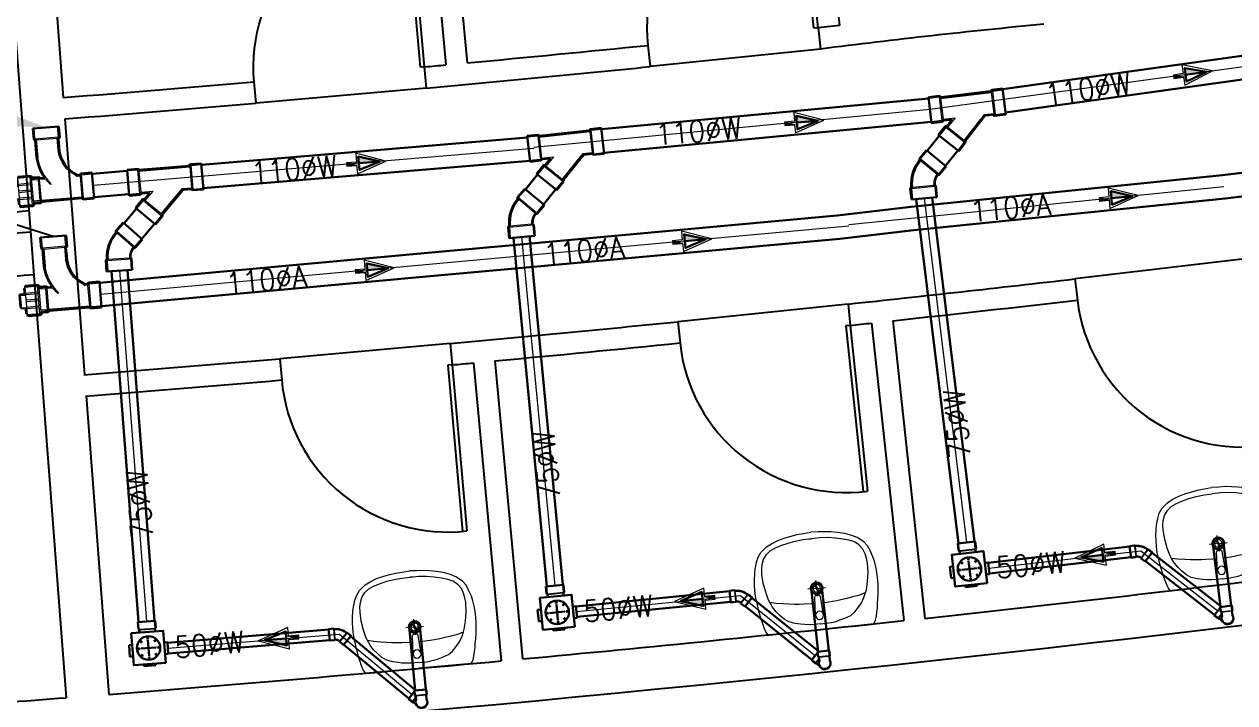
# Model space of a CAD drawing. Header units: metres. Extents: x 159409 to 239023, y 50504 to 95165.
# Drawn here: x 176726 to 177292, y 86713 to 87030 of the extents above; entities that cross this region are included whole.
import ezdxf
from ezdxf import colors
from ezdxf.entities.mleader import LeaderData, LeaderLine
from ezdxf.math import Vec2, Vec3

# ---------------------------------------------------------------- set-up
doc = ezdxf.new("R2010")
doc.units = ezdxf.units.M
doc.header["$MEASUREMENT"] = 0
for name, color, linetype, lineweight in [('RJ- D - TEXT', 7, 'Continuous', 20), ('RJ- DRA- FLOOR TRAP', 8, 'Continuous', 30), ('RJ- DRA-SOIL PIPE', 12, 'Continuous', 30), ('RJ- DRA-WASTE PIPE', 130, 'Continuous', 30)]:
    doc.layers.add(name, color=color, linetype=linetype, lineweight=lineweight)
doc.styles.add('RJ', font='romans.shx')
doc.styles.get("Standard").update_dxf_attribs({"font": 'times.ttf', "height": 18})

# ---------------------------------------------------------------- blocks, each defined once
blk = doc.blocks.new('TRTH')
at = {"color": 42, "ltscale": 8}
for p, q in [((-589.8393, -68.7593), (-589.8393, -67.9795)), ((-589.8193, -68.7593), (-589.8193, -67.9793)), ((-589.8393, -68.7593), (-589.8193, -68.7593)), ((-589.8393, -68.8593), (-589.0393, -68.8593))]:
    blk.add_line(p, q, dxfattribs=at)
blk.add_arc((-589.8193, -68.7593), 0.78, 0, 91.4693, dxfattribs=at)
blk = doc.blocks.new('FLOW')
at = {"ltscale": 75}
blk.add_hatch(color=256, dxfattribs=at).paths.add_polyline_path([(0, 6.15), (0, -0.3), (2.04, -0.3)])
at = {"lineweight": 20, "ltscale": 75}
blk.add_hatch(color=256, dxfattribs=at).paths.add_polyline_path([(-0.61, -1), (0.42, -3.98), (-0.61, -3.98)])
blk.add_lwpolyline([(0, 7.92), (3.11, -1), (0.42, -1), (0.42, -3.98), (-0.42, -3.98), (-0.42, -1), (-3.11, -1), (0, 7.92)], close=True, dxfattribs=at)
at = {"ltscale": 75}
for points in [[(0, 6.15), (-2.04, -0.3), (0, -0.3)], [(0, 6.15), (2.04, -0.3), (0, -0.3)], [(0, 6.15), (0, -0.3)]]:
    blk.add_lwpolyline(points, dxfattribs=at)
at = {"lineweight": 20, "ltscale": 75}
blk.add_lwpolyline([(-0.61, -1), (0.42, -3.98), (-0.61, -3.98), (-0.61, -1)], dxfattribs=at)
blk = doc.blocks.new('Waste 45 angle')
for p, q in [((-2.73, 0), (2.73, 0)), ((2.73, -2.37), (2.73, 0)), ((-2.73, -2.37), (-2.73, 0)), ((-2.73, -2.37), (-2.5, -2.59)), ((2.73, -2.37), (2.5, -2.59)), ((-3.66, -4.62), (-5.34, -6.3)), ((-3.66, -4.62), (-3.34, -4.62)), ((-1.48, -10.15), (-5.34, -6.3)), ((0.2, -8.48), (-1.48, -10.15)), ((0.2, -8.48), (0.2, -8.16))]:
    blk.add_line(p, q)
at = {"color": 8, "lineweight": 0}
for p, q in [((2.5, -2.27), (2.5, 0)), ((-2.5, -2.27), (-2.5, 0)), ((-2.5, -2.27), (2.5, -2.27)), ((-2.5, -2.27), (-2.27, -2.5)), ((-2.27, -2.5), (2.27, -2.5)), ((2.5, -2.27), (2.27, -2.5)), ((-3.57, -4.85), (-5.17, -6.46)), ((-0.03, -8.39), (-3.57, -4.85)), ((-3.57, -4.85), (-3.25, -4.85)), ((-0.03, -8.06), (-3.25, -4.85)), ((-0.03, -8.39), (-1.64, -9.99)), ((-0.03, -8.39), (-0.03, -8.06))]:
    blk.add_line(p, q, dxfattribs=at)
for radius, start, end in [(3.2, 314.0982, 0.9018), (7.75, 314.6269, 0.3739)]:
    blk.add_arc((-5.48, -2.55), radius, start, end, dxfattribs=at)
for radius, start, end in [(2.98, 315.8472, 359.158), (7.98, 315.3136, 359.6873)]:
    blk.add_arc((-5.48, -2.55), radius, start, end)
blk = doc.blocks.new('A$C2EAC5485')
at = {"color": 8, "lineweight": 0}
for p, q in [((10.9, 20.64), (5.07, 13.3)), ((10.98, 19.93), (5.78, 13.38)), ((10.9, 20.64), (7.62, 23.24)), ((10.9, 20.64), (10.98, 19.93)), ((10.98, 19.93), (21.3, 11.75)), ((5.07, 13.3), (1.8, 15.9)), ((4.22, 10.29), (0.06, 9.81)), ((5.29, 0.98), (4.22, 10.29)), ((4.22, 10.29), (4.77, 9.85)), ((4.77, 9.85), (9.54, 10.4)), ((5.73, 1.53), (4.77, 9.85)), ((5.07, 13.3), (5.78, 13.38)), ((9.54, 10.4), (5.78, 13.38)), ((21.3, 11.75), (24.9, 12.16)), ((25.34, 12.72), (24.9, 12.16)), ((25.85, 3.85), (24.9, 12.16)), ((25.34, 12.72), (29.5, 13.2)), ((26.41, 3.41), (25.34, 12.72)), ((5.29, 0.98), (1.13, 0.5)), ((5.29, 0.98), (5.73, 1.53)), ((5.73, 1.53), (25.85, 3.85)), ((26.41, 3.41), (25.85, 3.85)), ((26.41, 3.41), (30.57, 3.88))]:
    blk.add_line(p, q, dxfattribs=at)
at = {"layer": 'RJ- DRA-SOIL PIPE'}
for p, q in [((7.94, 23.64), (1.48, 15.51)), ((11.38, 20.9), (7.94, 23.64)), ((11.38, 20.9), (11.46, 20.2)), ((11.46, 20.2), (21.45, 12.27)), ((4.92, 12.77), (1.48, 15.51)), ((4.36, 10.81), (0, 10.31)), ((1.19, 0), (0, 10.31)), ((4.36, 10.81), (4.92, 10.37)), ((4.92, 12.77), (5.63, 12.86)), ((4.92, 10.37), (8.27, 10.76)), ((8.27, 10.76), (5.63, 12.86)), ((21.45, 12.27), (24.63, 12.64)), ((25.07, 13.19), (24.63, 12.64)), ((25.07, 13.19), (29.44, 13.7)), ((30.62, 3.39), (29.44, 13.7)), ((5.55, 0.5), (1.19, 0)), ((5.55, 0.5), (5.99, 1.06)), ((5.99, 1.06), (25.7, 3.32)), ((26.26, 2.88), (25.7, 3.32)), ((26.26, 2.88), (30.62, 3.39))]:
    blk.add_line(p, q, dxfattribs=at)
blk = doc.blocks.new('Floor trap-3')
at = {"layer": 'RJ- DRA- FLOOR TRAP', "color": 8, "lineweight": 0}
for p, q in [((-3.75, 9.09), (-3.75, 12.5)), ((3.75, 9.09), (3.75, 12.5)), ((-3.75, 9.09), (3.75, 9.09)), ((-3.75, 9.09), (-3.41, 8.75)), ((-3.41, 8.75), (3.41, 8.75)), ((-3.41, 8.75), (-3.41, 7.5)), ((3.75, 9.09), (3.41, 8.75)), ((3.41, 8.75), (3.41, 7.5)), ((-7.5, 1.83), (-9, 1.83)), ((7.5, 1.83), (9, 1.83)), ((-7.5, -3.17), (-9, -3.17)), ((7.5, -3.17), (9, -3.17)), ((-2.5, -7.5), (-2.5, -8.32)), ((2.5, -7.5), (2.5, -8.32))]:
    blk.add_line(p, q, dxfattribs=at)
at = {"layer": 'RJ- DRA- FLOOR TRAP', "color": 11, "lineweight": 30}
for p, q in [((-3.64, 0), (3.64, 0)), ((0, 3.64), (0, -3.64))]:
    blk.add_line(p, q, dxfattribs=at)
at = {"layer": 'RJ- DRA- FLOOR TRAP', "color": 126, "lineweight": 30}
blk.add_lwpolyline([(7.5, -7.5), (7.5, 7.5), (-7.5, 7.5), (-7.5, -7.5)], close=True, dxfattribs=at)
blk.add_circle((0, 0), 5.5, dxfattribs=at)
at = {"layer": 'RJ- DRA- FLOOR TRAP', "lineweight": 30, "extrusion": (0, 0, -1)}
for centre, major_axis, start_param, end_param in [((-4.55, 0), (-0.165, 0.165), 3.141593, 9.424778), ((-3.22, 3.22), (0.165, 0.165), 4.712389, 10.995574), ((0, 4.55), (-0.165, 0.165), 3.141593, 9.424778), ((3.22, 3.22), (-0.165, 0.165), 3.141593, 9.424778), ((4.55, 0), (0.165, 0.165), 4.712389, 10.995574)]:
    blk.add_ellipse(centre, major_axis=major_axis, ratio=1, start_param=start_param, end_param=end_param, dxfattribs=at)
at = {"layer": 'RJ- DRA- FLOOR TRAP', "lineweight": 30}
for centre, major_axis, start_param, end_param in [((-3.22, -3.22), (0.165, -0.165), 4.712389, 10.995574), ((0, -4.55), (-0.165, -0.165), 3.141593, 9.424778), ((3.22, -3.22), (-0.165, -0.165), 3.141593, 9.424778)]:
    blk.add_ellipse(centre, major_axis=major_axis, ratio=1, start_param=start_param, end_param=end_param, dxfattribs=at)
at = {"layer": 'RJ- DRA-WASTE PIPE', "lineweight": 30}
for p, q in [((-4.09, 9.09), (-4.09, 12.5)), ((-4.09, 12.5), (4.09, 12.5)), ((4.09, 9.09), (4.09, 12.5)), ((-4.09, 9.09), (-3.75, 8.75)), ((-3.75, 8.75), (-3.75, 7.5)), ((4.09, 9.09), (3.75, 8.75)), ((3.75, 8.75), (3.75, 7.5)), ((-7.5, 2.05), (-9, 2.05)), ((-9, -3.4), (-9, 2.05)), ((7.5, 2.05), (9, 2.05)), ((9, -3.4), (9, 2.05)), ((-7.5, -3.4), (-9, -3.4)), ((7.5, -3.4), (9, -3.4)), ((-2.73, -7.5), (-2.73, -8.32)), ((-2.73, -8.32), (2.73, -8.32)), ((2.73, -7.5), (2.73, -8.32))]:
    blk.add_line(p, q, dxfattribs=at)
blk = doc.blocks.new('Waste-7')
for p, q in [((-3.9, 5.26), (-2.61, 6.55)), ((-4.28, 5.26), (-5.93, 3.6)), ((-5.93, 3.6), (-2.77, 0.44)), ((-4.28, 5.26), (-3.9, 5.26)), ((-2.77, 2.34), (-2.5, 2.61)), ((-2.77, 2.34), (-2.77, 0)), ((-2.77, 0), (2.77, 0)), ((-2.5, 2.61), (-2.5, 4.44)), ((2.5, 2.61), (2.5, 4.44)), ((2.77, 2.34), (2.5, 2.61)), ((2.77, 2.34), (2.77, 0))]:
    blk.add_line(p, q)
at = {"color": 8, "lineweight": 0}
for p, q in [((-3.79, 4.99), (-2.74, 6.05)), ((-4.17, 4.99), (-5.75, 3.42)), ((-4.17, 4.99), (-2.5, 3.33)), ((-4.17, 4.99), (-3.79, 4.99)), ((-3.79, 4.99), (-2.5, 3.71)), ((-2.5, 2.23), (-2.23, 2.5)), ((-2.5, 2.23), (2.5, 2.23)), ((-2.5, 2.23), (-2.5, 0)), ((-2.23, 2.5), (-2.23, 4.5)), ((-2.23, 2.5), (2.23, 2.5)), ((2.23, 2.5), (2.23, 4.5)), ((2.5, 2.23), (2.23, 2.5)), ((2.5, 2.23), (2.5, 0))]:
    blk.add_line(p, q, dxfattribs=at)
blk.add_arc((0, 5.63), 2.77, 334.5854, 205.4146)
blk.add_arc((0, 5.63), 2.5, 333.2345, 206.7655, dxfattribs=at)
blk = doc.blocks.new('$@$_rakovina4')
at = {"lineweight": 13}
for p, q in [((-274.3, -56.2), (-279, -77)), ((-268.5, -36.5), (-274.3, -56.2)), ((-258, -20), (-268.5, -36.5)), ((-258, -20), (0, -20)), ((258, -20), (0, -20)), ((258, -20), (268.5, -36.5)), ((268.5, -36.5), (274.3, -56.2)), ((274.3, -56.2), (279, -77)), ((-286.9, -116.6), (-290.9, -139.4)), ((-283.5, -95), (-286.9, -116.6)), ((-279, -77), (-283.5, -95)), ((-19.7, -89), (-13.7, -180.2)), ((19.7, -89), (13.7, -180.2)), ((279, -77), (283.5, -95)), ((283.5, -95), (286.9, -116.6)), ((286.9, -116.6), (290.9, -139.4)), ((-294.6, -163.4), (-297, -184.9)), ((-290.9, -139.4), (-294.6, -163.4)), ((290.9, -139.4), (294.6, -163.4)), ((294.6, -163.4), (297, -184.9)), ((-297, -184.9), (-300, -211.9)), ((-300, -211.9), (-300, -241.9)), ((0, -220.9), (-43, -220.9)), ((-13.7, -180.2), (-11.9, -183.6)), ((-11.9, -183.6), (-9, -185.2)), ((-9, -185.2), (-2.9, -187.3)), ((-2.9, -187.3), (0, -187.3)), ((0, -220.9), (0, -182.3)), ((2.9, -187.3), (0, -187.3)), ((0, -220.9), (0, -259.5)), ((0, -220.9), (43, -220.9)), ((9, -185.2), (2.9, -187.3)), ((11.9, -183.6), (9, -185.2)), ((13.7, -180.2), (11.9, -183.6)), ((297, -184.9), (300, -211.9)), ((300, -211.9), (300, -241.9)), ((-300, -241.9), (-299, -269.2)), ((-299, -269.2), (-297, -295.6)), ((299, -269.2), (297, -295.6)), ((300, -241.9), (299, -269.2)), ((-297, -295.6), (-292.5, -322.9)), ((-292.5, -322.9), (-288, -345.3)), ((-288, -345.3), (-277.5, -376.8)), ((288, -345.3), (277.5, -376.8)), ((292.5, -322.9), (288, -345.3)), ((297, -295.6), (292.5, -322.9)), ((-277.5, -376.8), (-267, -400.8)), ((-267, -400.8), (-252, -422.6)), ((267, -400.8), (252, -422.6)), ((277.5, -376.8), (267, -400.8)), ((-252, -422.6), (-222.1, -446.9)), ((-222.1, -446.9), (-196.5, -459.3)), ((-196.5, -459.3), (-163.5, -472.8)), ((196.5, -459.3), (163.5, -472.8)), ((222.1, -446.9), (196.5, -459.3)), ((252, -422.6), (222.1, -446.9)), ((-163.5, -472.8), (-127, -481.3)), ((-127, -481.3), (-97.5, -486.3)), ((-97.5, -486.3), (-69, -490.8)), ((-69, -490.8), (-36.1, -492.9)), ((-36.1, -492.9), (0, -495.3)), ((36.1, -492.9), (0, -495.3)), ((69, -490.8), (36.1, -492.9)), ((97.5, -486.3), (69, -490.8)), ((127, -481.3), (97.5, -486.3)), ((163.5, -472.8), (127, -481.3))]:
    blk.add_line(p, q, dxfattribs=at)
at = {"lineweight": 5}
for p, q in [((-96, -56), (-121.5, -62)), ((-76.5, -51.5), (-96, -56)), ((-52.5, -48.5), (-76.5, -51.5)), ((-28.5, -47), (-52.5, -48.5)), ((0, -47), (-28.5, -47)), ((0, -47), (28.5, -47)), ((28.5, -47), (52.5, -48.5)), ((52.5, -48.5), (76.5, -51.5)), ((76.5, -51.5), (96, -56)), ((96, -56), (121.5, -62)), ((-192, -108.5), (-208.5, -127.9)), ((-172.5, -87.5), (-192, -108.5)), ((-151.5, -72.5), (-172.5, -87.5)), ((-121.5, -62), (-151.5, -72.5)), ((121.5, -62), (151.5, -72.5)), ((151.5, -72.5), (172.5, -87.5)), ((172.5, -87.5), (192, -108.5)), ((192, -108.5), (208.5, -127.9)), ((-233.9, -176.1), (-239.2, -188.5)), ((-223.5, -151.9), (-233.9, -176.1)), ((-205.5, -168.4), (-233.9, -176.1)), ((-233.9, -176.1), (-233.9, -176.1)), ((-208.5, -127.9), (-223.5, -151.9)), ((-171, -162.4), (-205.5, -168.4)), ((-143, -158.4), (-171, -162.4)), ((-117, -154.9), (-143, -158.4)), ((-91, -152.2), (-117, -154.9)), ((-69, -150.4), (-91, -152.2)), ((-33.7, -148.3), (-69, -150.4)), ((-15.9, -147.9), (-33.7, -148.3)), ((15.9, -147.9), (33.7, -148.3)), ((33.7, -148.3), (69, -150.4)), ((69, -150.4), (91, -152.2)), ((91, -152.2), (117, -154.9)), ((117, -154.9), (143, -158.4)), ((143, -158.4), (171, -162.4)), ((171, -162.4), (205.5, -168.4)), ((205.5, -168.4), (233.9, -176.1)), ((208.5, -127.9), (223.5, -151.9)), ((223.5, -151.9), (233.9, -176.1)), ((233.9, -176.1), (239.2, -188.5)), ((233.9, -176.1), (233.9, -176.1)), ((-249, -227.6), (-256.1, -272.5)), ((-239.2, -188.5), (-249, -227.6)), ((239.2, -188.5), (249, -227.6)), ((249, -227.6), (256.1, -272.5)), ((-256.1, -272.5), (-258, -316.9)), ((256.1, -272.5), (258, -316.9)), ((-258, -316.9), (-256.5, -340.9)), ((-256.5, -340.9), (-252, -363.3)), ((256.5, -340.9), (252, -363.3)), ((258, -316.9), (256.5, -340.9)), ((-252, -363.3), (-243, -387.3)), ((-243, -387.3), (-226.1, -410.4)), ((-226.1, -410.4), (-205.5, -426.3)), ((226.1, -410.4), (205.5, -426.3)), ((243, -387.3), (226.1, -410.4)), ((252, -363.3), (243, -387.3)), ((-205.5, -426.3), (-181.5, -436.8)), ((-181.5, -436.8), (-151.5, -445.8)), ((-151.5, -445.8), (-115.5, -454.8)), ((-115.5, -454.8), (-79.5, -460.8)), ((-79.5, -460.8), (-40.5, -463.8)), ((-40.5, -463.8), (-13.5, -463.8)), ((-13.5, -463.8), (0, -463.8)), ((13.5, -463.8), (0, -463.8)), ((40.5, -463.8), (13.5, -463.8)), ((79.5, -460.8), (40.5, -463.8)), ((115.5, -454.8), (79.5, -460.8)), ((151.5, -445.8), (115.5, -454.8)), ((181.5, -436.8), (151.5, -445.8)), ((205.5, -426.3), (181.5, -436.8))]:
    blk.add_line(p, q, dxfattribs=at)
at = {"lineweight": 13}
blk.add_circle((0, -89), 19.7, dxfattribs=at)
at = {"lineweight": 5}
for radius in [26.2, 18.7]:
    blk.add_circle((0, -220.9), radius, dxfattribs=at)
blk = doc.blocks.new('A$C21200D90')
at = {"color": 8, "lineweight": 0}
for p, q in [((10.27, 26.9), (9.78, 31.05)), ((19.58, 28), (19.09, 32.16)), ((19.58, 28), (10.27, 26.9)), ((10.27, 26.9), (10.83, 26.46)), ((19.14, 27.45), (10.83, 26.46)), ((11.4, 21.7), (10.83, 26.46)), ((19.58, 28), (19.14, 27.45)), ((19.14, 27.45), (19.97, 20.52)), ((4.22, 10.29), (0.06, 9.81)), ((5.29, 0.98), (4.22, 10.29)), ((4.22, 10.29), (4.77, 9.85)), ((4.77, 9.85), (5.93, 9.98)), ((5.73, 1.53), (4.77, 9.85)), ((6.6, 10.56), (5.93, 9.98)), ((18.59, 11.44), (21, 11.72)), ((21.45, 12.27), (21, 11.72)), ((21.96, 3.4), (21, 11.72)), ((21.45, 12.27), (24.06, 12.57)), ((21.5, 11.77), (24.11, 12.07)), ((22.46, 3.46), (21.5, 11.77)), ((24.55, 13.38), (24.04, 12.73)), ((25.16, 3.01), (24.04, 12.73)), ((24.55, 13.38), (29.41, 13.93)), ((25.81, 2.5), (24.55, 13.38)), ((24.83, 11), (29.68, 11.56)), ((24.89, 10.42), (29.75, 10.97)), ((30.66, 3.06), (29.41, 13.93)), ((29.47, 13.41), (30, 12.99)), ((29.53, 12.89), (30.06, 12.47)), ((29.59, 12.36), (30.12, 11.94)), ((29.65, 11.84), (30.18, 11.42)), ((29.71, 11.31), (30.24, 10.9)), ((29.78, 10.75), (31.88, 10.99)), ((32.23, 11.56), (31.88, 10.99)), ((32.46, 5.96), (31.88, 10.99)), ((17.37, 9.25), (16.77, 9.05)), ((25.14, 8.26), (30, 8.82)), ((25.21, 7.68), (30.07, 8.23)), ((25.46, 5.46), (30.32, 6.01)), ((25.53, 4.87), (30.39, 5.43)), ((30.42, 5.15), (30.84, 5.68)), ((30.48, 4.63), (30.9, 5.16)), ((5.29, 0.98), (1.13, 0.5)), ((5.29, 0.98), (5.73, 1.53)), ((5.73, 1.53), (21.96, 3.4)), ((22.52, 2.96), (21.96, 3.4)), ((22.46, 3.46), (25.07, 3.76)), ((22.52, 2.96), (25.13, 3.26)), ((25.81, 2.5), (25.16, 3.01)), ((25.81, 2.5), (30.66, 3.06)), ((30.54, 4.1), (30.96, 4.63)), ((30.6, 3.58), (31.02, 4.11)), ((30.66, 3.06), (31.08, 3.58)), ((30.66, 3.06), (31.08, 3.58))]:
    blk.add_line(p, q, dxfattribs=at)
for centre, radius, start, end in [((-1.34, 20.59), 12.79, 308.3725, 4.9669), ((0.64, 19.72), 19.35, 326.512, 2.3427), ((1.13, 19.78), 19.35, 327.0182, 334.4497)]:
    blk.add_arc(centre, radius, start, end, dxfattribs=at)
at = {"layer": 'RJ- DRA-SOIL PIPE', "color": 6}
for p, q in [((19.59, 32.22), (9.28, 30.99)), ((9.8, 26.63), (9.28, 30.99)), ((20.11, 27.86), (19.59, 32.22)), ((9.8, 26.63), (10.36, 26.19)), ((10.76, 22.84), (10.36, 26.19)), ((20.11, 27.86), (19.67, 27.3)), ((19.67, 27.3), (20.47, 20.57)), ((24.25, 13.93), (29.34, 14.52)), ((29.41, 13.93), (29.34, 14.52)), ((4.36, 10.81), (0, 10.31)), ((1.19, 0), (0, 10.31)), ((4.36, 10.81), (4.92, 10.37)), ((4.92, 10.37), (5.84, 10.48)), ((18.84, 11.97), (20.74, 12.19)), ((21.18, 12.75), (20.74, 12.19)), ((21.18, 12.75), (23.52, 13.02)), ((24.25, 13.93), (23.52, 13.02)), ((29.41, 13.93), (29.94, 13.51)), ((30.24, 10.9), (29.94, 13.51)), ((30.19, 11.32), (32.23, 11.56)), ((32.81, 6.53), (32.23, 11.56)), ((30.36, 5.72), (32.46, 5.96)), ((31.08, 3.58), (30.83, 5.77)), ((32.81, 6.53), (32.46, 5.96)), ((5.55, 0.5), (1.19, 0)), ((5.55, 0.5), (5.99, 1.06)), ((5.99, 1.06), (21.81, 2.88)), ((22.37, 2.44), (21.81, 2.88)), ((22.37, 2.44), (24.61, 2.69)), ((25.63, 1.89), (24.61, 2.69)), ((25.63, 1.89), (30.73, 2.47)), ((30.73, 2.47), (30.66, 3.06))]:
    blk.add_line(p, q, dxfattribs=at)
for centre, radius, start, end in [((-1.62, 20.6), 12.58, 306.3987, 10.2624), ((1.13, 19.78), 19.35, 336.1892, 2.3427)]:
    blk.add_arc(centre, radius, start, end, dxfattribs=at)

msp = doc.modelspace()

# ---------------------------------------------------------------- linework, layer by layer
at = {"color": 0, "ltscale": 10}
for p, q in [((176690.778, 87432.894), (176745.712, 86714.993)), ((177092.147, 87168.607), (177107.183, 87029.417)), ((176910.181, 87150.389), (176923.151, 87010.991)), ((176920.138, 87151.315), (176933.108, 87011.917)), ((176733.608, 87135.311), (176744.289, 86995.719)), ((177107.183, 87029.417), (177097.241, 87028.346)), ((177097.241, 87028.346), (177098.311, 87018.404)), ((177017.665, 87020.109), (177018.735, 87010.166)), ((176914.12, 87000.115), (176913.205, 87010.073)), ((176834.432, 86993.055), (176833.581, 87003.019)), ((176745.052, 86985.748), (176754.208, 86866.098)), ((177217.261, 86910.897), (177218.48, 86900.961)), ((177111.201, 86899.102), (177112.273, 86889.155)), ((177031.626, 86890.857), (177032.698, 86880.915)), ((177122.219, 86890.226), (177137.256, 86751.035)), ((177132.161, 86891.3), (177147.198, 86752.109)), ((176925.229, 86880.63), (176926.16, 86870.662)), ((176845.54, 86873.567), (176846.477, 86863.547)), ((176936.121, 86871.593), (176949.091, 86732.194)), ((176946.078, 86872.519), (176959.048, 86733.12)), ((176754.971, 86856.127), (176765.653, 86716.535))]:
    msp.add_line(p, q, dxfattribs=at)
at = {"color": 2, "ltscale": 10}
msp.add_line((176739.61, 86930.74), (176268.786, 87079.181), dxfattribs=at)
at = {"color": 0, "ltscale": 10}
for centre, radius, start, end in [((175773.022, 99426.332), 12768.5, 274.1093344, 284.7550704), ((177533.919, 83572.552), 3473.28, 95.471023, 97.204852), ((175773.022, 99426.332), 12468.5, 275.3385991, 275.7289784), ((175773.022, 99426.332), 12468.5, 275.2467494, 275.2926466), ((175773.022, 99426.332), 12478.5, 275.2467494, 275.7293099), ((175773.022, 99426.332), 12468.5, 274.4677349, 274.8794241), ((175773.022, 99426.332), 12478.5, 274.4676612, 274.8794241), ((175773.022, 99426.332), 12598.5, 276.0973066, 276.5826261), ((175773.022, 99426.332), 12608.5, 276.1882511, 276.5829507), ((175773.022, 99426.332), 12598.5, 275.2473674, 275.7334769), ((175773.022, 99426.332), 12608.5, 276.0973481, 276.142809), ((175773.022, 99426.332), 12608.5, 275.3383439, 275.7338069), ((175773.022, 99426.332), 12598.5, 274.4657156, 274.8835366), ((175773.022, 99426.332), 12608.5, 275.2474408, 275.2929018), ((175773.022, 99426.332), 12608.5, 274.4657156, 274.8838986), ((175773.022, 99426.332), 12748.5, 276.1880016, 276.9929657), ((175773.022, 99426.332), 12748.5, 275.3380944, 276.1430585), ((175773.022, 99426.332), 12748.5, 274.4657156, 275.2931513), ((175773.022, 99426.332), 12748.5, 274.1093344, 274.3758293)]:
    msp.add_arc(centre, radius, start, end, dxfattribs=at)
at = {"color": 0, "ltscale": 8}
for radius, start in [(12520, 273.7082159), (12530, 272.945535), (12550, 273.7081064)]:
    msp.add_arc((175773.022, 99426.332), radius, start, 274.3758298, dxfattribs=at)
at = {"layer": 'RJ- DRA-SOIL PIPE', "color": 6}
for p, q in [((177320.813, 86963.669), (177286.24, 86959.398)), ((177322.139, 86952.749), (177287.588, 86948.479)), ((177140.695, 86944.595), (177106.087, 86940.578)), ((177141.909, 86933.662), (177107.332, 86929.646)), ((176954.547, 86926.716), (176919.855, 86923.543)), ((176955.614, 86915.768), (176920.922, 86912.595))]:
    msp.add_line(p, q, dxfattribs=at)
for points in [[(177334.385, 87020.631), (177183.532, 86999.701)], [(177335.784, 87009.699), (177184.799, 86988.773)], [(177148.979, 86995.241), (176995.912, 86980.853)], [(177150.246, 86984.311), (176997.101, 86969.916)], [(176961.281, 86977.078), (176808.872, 86964.309)], [(177148.276, 86970.838), (177153.865, 86977.828)], [(177156.786, 86963.833), (177162.504, 86970.984)], [(176962.47, 86966.139), (176809.771, 86953.346)], [(176774.138, 86961.4), (176757.762, 86960.028)], [(177286.24, 86959.398), (177140.695, 86944.595)], [(176780.029, 86950.855), (176779.979, 86950.85)], [(176780.029, 86950.855), (176779.979, 86950.85)], [(176775.075, 86950.44), (176758.707, 86949.068)], [(177287.588, 86948.479), (177141.909, 86933.662)], [(176772.706, 86936.954), (176778.504, 86943.773)], [(177106.087, 86940.578), (176954.547, 86926.716)], [(176781.001, 86929.695), (176786.933, 86936.671)], [(177107.332, 86929.646), (176955.614, 86915.768)], [(176919.855, 86923.543), (176761.243, 86909.034)], [(176920.922, 86912.595), (176762.189, 86898.075)], [(176761.552, 86898.017), (176751.834, 86897.128)]]:
    msp.add_lwpolyline(points, dxfattribs=at)
at = {"layer": 'RJ- DRA-SOIL PIPE', "color": 8, "lineweight": 9}
for points in [[(177335.056, 87015.392), (177149.579, 86990.064)], [(177149.573, 86990.063), (176964.363, 86972.363)], [(176964.458, 86971.824), (176758.235, 86954.548)], [(177286.914, 86953.938), (177111.511, 86936.098)], [(177244.228, 86949.625), (177234.335, 86948.72)], [(177111.611, 86935.561), (176761.716, 86903.555)], [(177044.764, 86929.446), (177034.871, 86928.541)], [(176896.331, 86915.868), (176886.438, 86914.963)]]:
    msp.add_lwpolyline(points, dxfattribs=at)
at = {"layer": 'RJ- DRA-SOIL PIPE'}
for points in [[(177177.071, 86986.516), (177177.021, 86986.513)], [(176992.363, 86969.229), (176992.312, 86969.223)], [(176803.953, 86963.86), (176803.902, 86963.855)], [(176960.398, 86952.735), (176966.036, 86959.685)], [(176804.865, 86952.973), (176804.814, 86952.969)], [(176968.858, 86945.669), (176974.627, 86952.78)], [(177144.175, 86933.827), (177144.124, 86933.822)], [(176950.627, 86915.349), (176950.576, 86915.345)]]:
    msp.add_lwpolyline(points, dxfattribs=at)
at = {"layer": 'RJ- DRA-WASTE PIPE', "color": 6, "linetype": 'Continuous'}
for p, q in [((177143.084, 86948.239), (177162.895, 86787.215)), ((177150.551, 86948.963), (177170.35, 86788.039)), ((176954.845, 86930.157), (176970.45, 86767.044)), ((176962.301, 86930.969), (176977.916, 86767.752)), ((176766.903, 86914.526), (176779.464, 86750.419)), ((176774.386, 86915.025), (176786.941, 86750.991))]:
    msp.add_line(p, q, dxfattribs=at)
at = {"layer": 'RJ- DRA-WASTE PIPE', "color": 8, "lineweight": 9}
for p, q in [((177146.818, 86948.601), (177166.62, 86787.651)), ((176958.573, 86930.563), (176974.183, 86767.398)), ((176770.645, 86914.776), (176783.203, 86750.705)), ((177177.011, 86775.639), (177248.058, 86783.731)), ((177248.058, 86783.731), (177284.173, 86755.64)), ((176984.25, 86755.245), (177060.964, 86762.741)), ((177060.964, 86762.741), (177095.929, 86734.635)), ((176793.196, 86738.178), (176873.4, 86744.791)), ((176873.4, 86744.791), (176907.457, 86716.556))]:
    msp.add_line(p, q, dxfattribs=at)
at = {"layer": 'RJ- DRA-WASTE PIPE', "linetype": 'Continuous'}
for p, q in [((177176.735, 86778.124), (177242.908, 86785.66)), ((177253.337, 86782.792), (177285.708, 86757.613)), ((177177.288, 86773.154), (177243.528, 86780.699)), ((177250.267, 86778.845), (177282.639, 86753.667)), ((176984.014, 86757.734), (177055.845, 86764.753)), ((176984.486, 86752.756), (177056.385, 86759.782)), ((177066.227, 86761.718), (177097.495, 86736.584)), ((177063.094, 86757.821), (177094.362, 86732.687)), ((176793.005, 86740.671), (176868.388, 86746.886)), ((176793.387, 86735.686), (176868.854, 86741.908)), ((176878.689, 86743.654), (176909.053, 86718.481)), ((176875.498, 86739.805), (176905.862, 86714.632))]:
    msp.add_line(p, q, dxfattribs=at)
at = {"layer": 'RJ- DRA-WASTE PIPE'}
for p, q in [((177285.435, 86757.458), (177281.888, 86785.839)), ((177290.397, 86758.078), (177286.89, 86786.136)), ((177097.219, 86736.433), (177094.127, 86764.867)), ((177102.19, 86736.974), (177099.133, 86765.084)), ((176908.775, 86718.334), (176906.113, 86746.812)), ((176913.753, 86718.8), (176911.122, 86746.953))]:
    msp.add_line(p, q, dxfattribs=at)
for centre in [(177284.319, 86787.162), (177096.579, 86766.151), (176908.585, 86748.059)]:
    msp.add_circle(centre, 2.768, dxfattribs=at)
at = {"layer": 'RJ- DRA-WASTE PIPE', "color": 8, "lineweight": 0}
for centre in [(177284.319, 86787.162), (177096.579, 86766.151), (176908.585, 86748.059)]:
    msp.add_circle(centre, 2.5, dxfattribs=at)
at = {"layer": 'RJ- DRA-WASTE PIPE'}
for centre, start, end in [((177283.079, 86787.007), 7.12394, 187.12394), ((177285.56, 86787.317), 187.12394, 7.12394), ((177095.336, 86766.016), 6.20709, 186.20709), ((177097.822, 86766.286), 186.20709, 6.20709), ((176907.34, 86747.942), 5.33976, 185.33976), ((176909.829, 86748.175), 185.33976, 5.33976)]:
    msp.add_arc(centre, 1.25, start, end, dxfattribs=at)

# ---------------------------------------------------------------- block references
at = {"color": 4}
for p, xscale, yscale, zscale, rotation in [((117718.955, 87800.83), -99.99999999999994, 99.99999999999996, 99.99999999999996, 5.90377377179558), ((117552.643, 88653.968), -99.99999999999994, 99.99999999999996, 99.99999999999996, 5.062817191725717), ((119532.568, 73142.63), 99.99999999999994, 99.99999999999994, 99.99999999999994, 186.7566122292023), ((119151.011, 73970.974), 99.99999999999994, 99.99999999999994, 99.99999999999994, 185.9153917286281), ((118779.644, 74813.689), 99.99999999999996, 99.99999999999996, 99.99999999999996, 185.0654519789918)]:
    msp.add_blockref('TRTH', p, dxfattribs=dict(at, xscale=xscale, yscale=yscale, zscale=zscale, rotation=rotation))
at = {"color": 1, "ltscale": 10, "xscale": -1.175640000000001, "yscale": 1.175640000000001, "zscale": 1.175640000000001}
for p, rotation in [((177147.549, 86995.547), 193.1742585074522), ((176959.847, 86977.449), 192.7655872809248)]:
    msp.add_blockref('A$C2EAC5485', p, dxfattribs=dict(at, rotation=rotation))
at = {"color": 6, "ltscale": 10}
for name, p, xscale, yscale, zscale, rotation in [('A$C21200D90', (176760.122, 86948.757), -1.173700000000001, 1.1737, 1.1737, 11.4915482806001), ('A$C2EAC5485', (176772.725, 86961.674), -1.175640000000001, 1.175640000000001, 1.175640000000001, 191.4465698695594), ('A$C21200D90', (176763.603, 86897.762), -1.173700000000002, 1.1737, 1.1737, 11.4915482806001)]:
    msp.add_blockref(name, p, dxfattribs=dict(at, xscale=xscale, yscale=yscale, zscale=zscale, rotation=rotation))
at = {"lineweight": 0, "zscale": 0.09614}
for p, xscale, yscale, rotation in [((177286.874, 86766.078), -0.09614, 0.09613999999999999, 186.9028244025194), ((177098.796, 86745.029), -0.09613999999999999, 0.09614, 185.9859741915761), ((176910.481, 86726.906), -0.09613999999999999, 0.09614, 185.1186414286376)]:
    msp.add_blockref('$@$_rakovina4', p, dxfattribs=dict(at, xscale=xscale, yscale=yscale, rotation=rotation))
at = {"layer": 'RJ- DRA- FLOOR TRAP'}
for p, rotation in [((177168.002, 86775.227), 6.346193819409143), ((176975.238, 86754.942), 5.41628975985116), ((176784.165, 86738.242), 4.376969508662746)]:
    msp.add_blockref('Floor trap-3', p, dxfattribs=dict(at, rotation=rotation))
at = {"layer": 'RJ- DRA-SOIL PIPE'}
for name, p, xscale, yscale, zscale, rotation in [('FLOW', (177269.525, 87006.453), -1.54, 1.54, 1.54, 278.0805735376721), ('FLOW', (177087.74, 86984.084), -1.54, 1.54, 1.54, 274.7888182667521), ('FLOW', (176882.946, 86964.996), -1.54, 1.54, 1.54, 274.7888182667521), ('Waste 45 angle', (177146.818, 86948.601), 2.199999999979478, 2.199999999979478, 2.199999999979478, 185.5393510428129), ('Waste 45 angle', (176958.781, 86930.509), 2.199999999979477, 2.199999999979477, 2.199999999979477, 185.1306798162854), ('FLOW', (177234.795, 86948.762), -1.54, 1.54, 1.54, 275.2264770332729), ('FLOW', (177035.331, 86928.583), -1.54, 1.54, 1.54, 275.2264770332729), ('FLOW', (176886.898, 86915.005), -1.54, 1.54, 1.54, 275.2264770332729)]:
    msp.add_blockref(name, p, dxfattribs=dict(at, xscale=xscale, yscale=yscale, zscale=zscale, rotation=rotation))
at = {"layer": 'RJ- DRA-SOIL PIPE', "color": 6, "xscale": 2.199999999979475, "yscale": 2.199999999979475, "zscale": 2.199999999979475, "rotation": 183.81166240492}
msp.add_blockref('Waste 45 angle', (176770.578, 86914.771), dxfattribs=at)
at = {"layer": 'RJ- DRA-WASTE PIPE', "linetype": 'Continuous', "yscale": 1.6, "zscale": 1.6}
for p, xscale, rotation in [((177229.841, 86781.742), -1.6, 96.49762141977536), ((177042.703, 86761.158), -1.600000000000001, 95.58077120883209), ((176848.1, 86742.705), -1.6, 94.71343844589353)]:
    msp.add_blockref('FLOW', p, dxfattribs=dict(at, xscale=xscale, rotation=rotation))
at = {"layer": 'RJ- DRA-WASTE PIPE', "xscale": -1}
for name, p, rotation in [('Waste 45 angle', (177251.802, 86780.819), 232.1239383233111), ('Waste 45 angle', (177064.66, 86759.769), 231.2070881123679), ('Waste-7', (177287.916, 86757.768), 187.1239383233894), ('Waste 45 angle', (176877.127, 86741.77), 230.3397553494293), ('Waste-7', (177099.705, 86736.703), 186.2070881124461), ('Waste-7', (176911.264, 86718.567), 185.3397553495075)]:
    msp.add_blockref(name, p, dxfattribs=dict(at, rotation=rotation))

# ---------------------------------------------------------------- texts
at = {"layer": 'RJ- D - TEXT', "lineweight": 20, "style": 'RJ', "width": 0.9}
for s, rotation, p in [('110%%CW', 8.08057, (177204.219, 86991.91)), ('110%%CW', 4.78882, (177021.707, 86973.315)), ('110%%CW', 4.78882, (176832.659, 86955.545)), ('110%%CA', 5.22648, (177168.847, 86937.488)), ('110%%CA', 5.22648, (176969.382, 86917.309)), ('110%%CA', 5.22648, (176820.949, 86903.732)), ('75%%CW', 95.30384, (177168.561, 86827.444)), ('75%%CW', 95.30384, (176976.729, 86807.97)), ('75%%CW', 95.30384, (176786.356, 86789.757)), ('50%%CW', 5.22648, (177180.931, 86770.746)), ('50%%CW', 5.22648, (176988.059, 86750.327)), ('50%%CW', 5.22648, (176796.862, 86733.48))]:
    msp.add_text(s, height=10, rotation=rotation, dxfattribs=at).set_placement(p)

# ---------------------------------------------------------------- leaders
at = {"color": 2, "ltscale": 10}
ml = msp.add_multileader_mtext('Standard', dxfattribs=at)
ml.set_content('', color=2)
ml.set_leader_properties()
ml.build(insert=Vec2(0, 0))
ml.multileader.update_dxf_attribs({"text_right_attachment_type": 6, "dogleg_length": 0.36, "arrow_head_size": 20})
ctx = ml.context
ctx.base_point, ctx.char_height, ctx.arrow_head_size, ctx.landing_gap_size, ctx.plane_origin = Vec3(176268.606, 87129.181), 100, 20, 0.09, Vec3(176736.129, 86981.735)
ctx.right_attachment, ctx.text_align_type = 6, 2
notes = []
notes.append((ctx, [(0, (1, 1, 0), (176269.146, 87079.181), (-1, 0), 0.36, [(0, [(176736.129, 86981.735)], 0, [])])]))
ctx.mtext.insert, ctx.mtext.alignment, ctx.mtext.line_spacing_factor, ctx.mtext.flow_direction = Vec3(176268.696, 87179.181), 3, 1.5, 5
for ctx, leaders in notes:
    for number, flags, end, landing, length, lines in leaders:
        leader = LeaderData()
        leader.index, (leader.has_last_leader_line, leader.has_dogleg_vector, leader.attachment_direction) = number, flags
        leader.last_leader_point, leader.dogleg_vector, leader.dogleg_length = Vec3(end), Vec3(landing), length
        for number, points, colour, breaks in lines:
            line = LeaderLine()
            line.index, line.vertices, line.color, line.breaks = number, Vec3.list(points), colors.encode_raw_color(colour), breaks
            leader.lines.append(line)
        ctx.leaders.append(leader)

doc.saveas('drawing.dxf')
